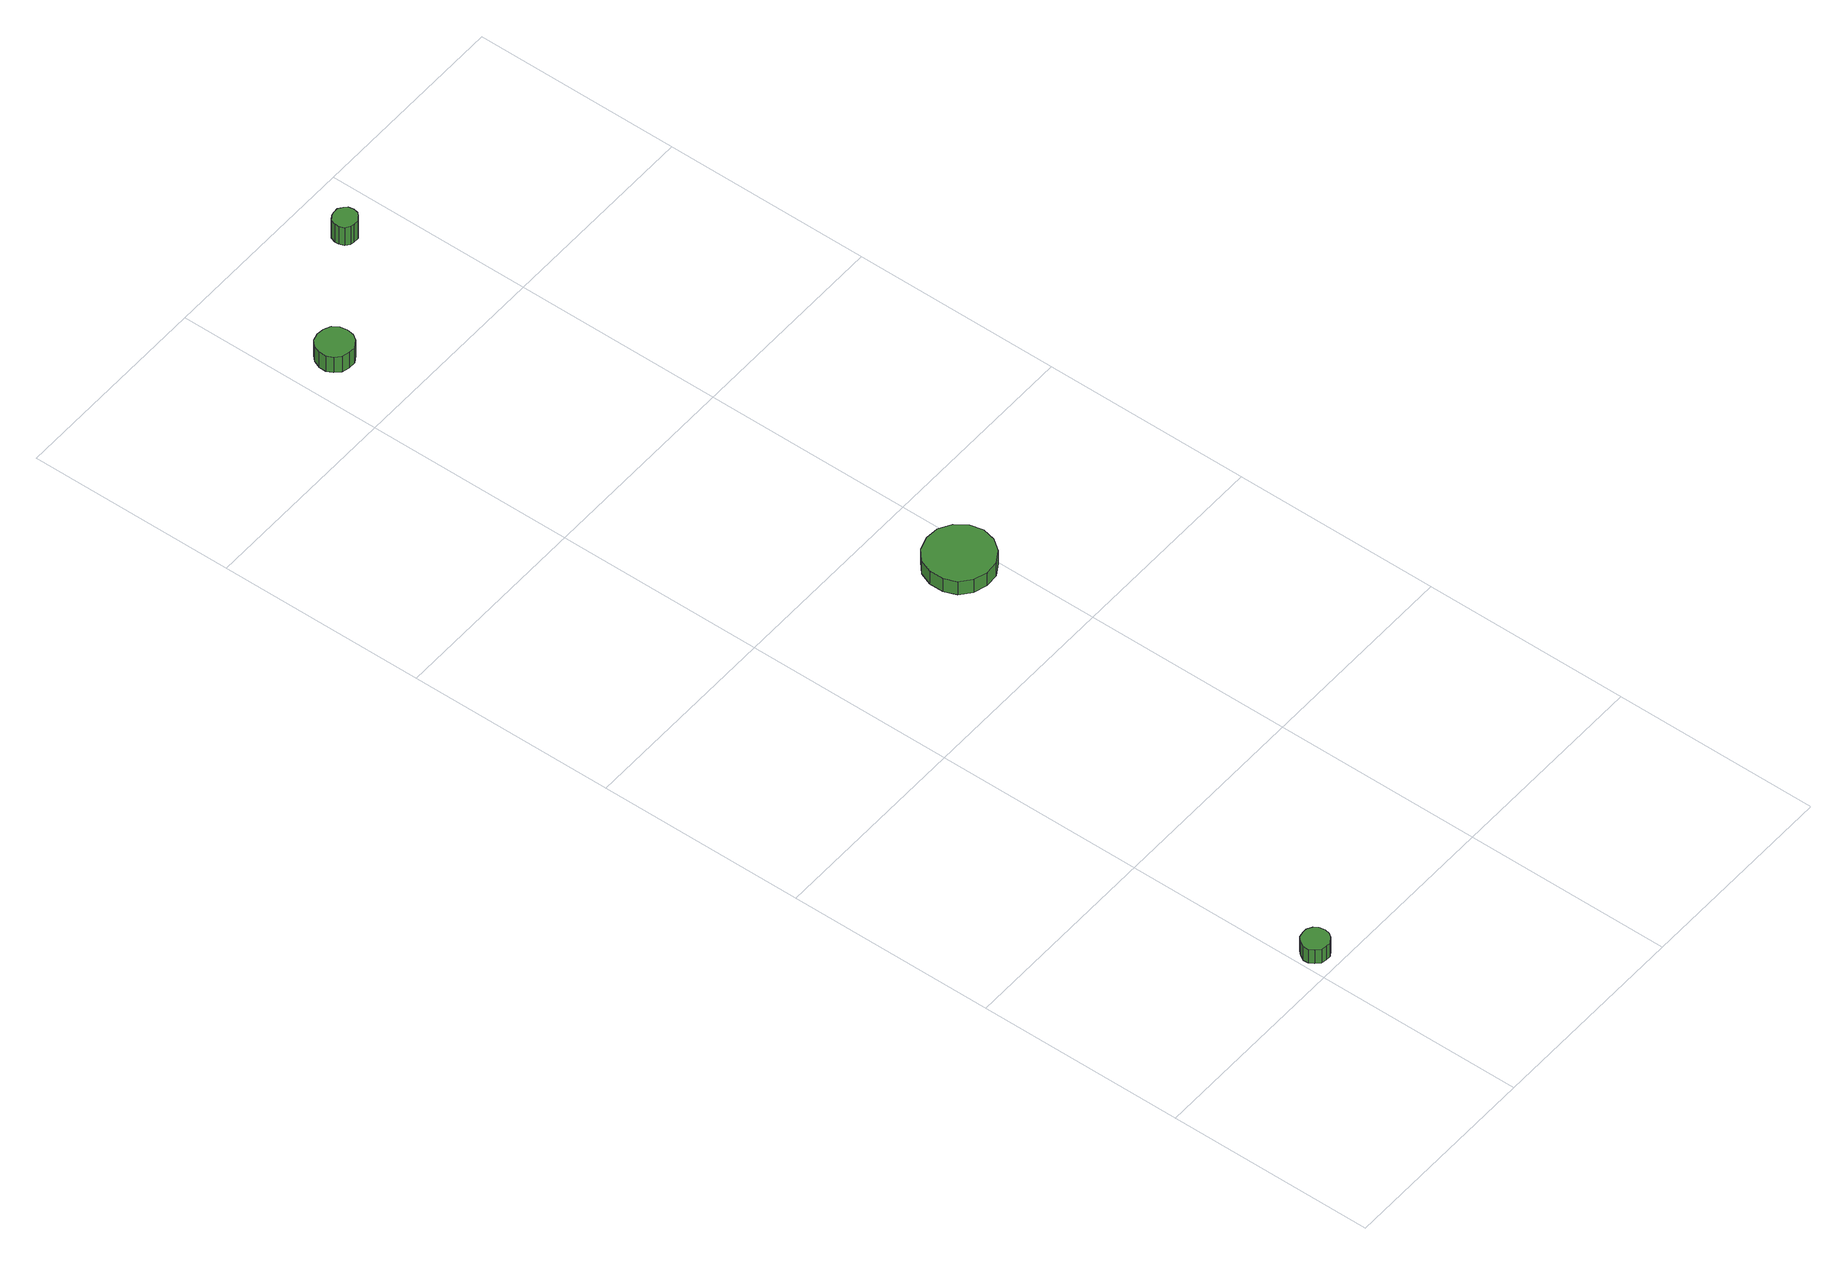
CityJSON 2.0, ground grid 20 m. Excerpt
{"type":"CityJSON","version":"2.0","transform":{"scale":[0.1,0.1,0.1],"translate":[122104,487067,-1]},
"CityObjects":{
"tree1":{"type":"SolitaryVegetationObject","attributes":{"function":"something"},"geometry":[{"type":"MultiSurface","lod":"1","boundaries":[[[0,1,2,3,4,5,6,7,8,9,10,11,12,13,14]],[[15,16,17,18,19,20,21,22,23,24,25,26,27,28,29]],[[0,29,28,1]],[[1,28,27,2]],[[2,27,26,3]],[[3,26,25,4]],[[4,25,24,5]],[[5,24,23,6]],[[6,23,22,7]],[[7,22,21,8]],[[8,21,20,9]],[[9,20,19,10]],[[10,19,18,11]],[[11,18,17,12]],[[12,17,16,13]],[[13,16,15,14]],[[14,15,29,0]]]}]},
"tree2":{"type":"SolitaryVegetationObject","attributes":{"function":"something"},"geometry":[{"type":"MultiSurface","lod":"1","boundaries":[[[30,31,32,33,34,35,36,37,38,39,40,41,42,43,44]],[[45,46,47,48,49,50,51,52,53,54,55,56,57,58,59]],[[30,59,58,31]],[[31,58,57,32]],[[32,57,56,33]],[[33,56,55,34]],[[34,55,54,35]],[[35,54,53,36]],[[36,53,52,37]],[[37,52,51,38]],[[38,51,50,39]],[[39,50,49,40]],[[40,49,48,41]],[[41,48,47,42]],[[42,47,46,43]],[[43,46,45,44]],[[44,45,59,30]]]}]},
"tree3":{"type":"SolitaryVegetationObject","attributes":{"function":"something"},"geometry":[{"type":"MultiSurface","lod":"1","boundaries":[[[60,61,62,63,64,65,66,67,68,69,70,71,72,73,74]],[[75,76,77,78,79,80,81,82,83,84,85,86,87,88,89]],[[60,89,88,61]],[[61,88,87,62]],[[62,87,86,63]],[[63,86,85,64]],[[64,85,84,65]],[[65,84,83,66]],[[66,83,82,67]],[[67,82,81,68]],[[68,81,80,69]],[[69,80,79,70]],[[70,79,78,71]],[[71,78,77,72]],[[72,77,76,73]],[[73,76,75,74]],[[74,75,89,60]]]}]},
"tree4":{"type":"SolitaryVegetationObject","attributes":{"function":"something"},"geometry":[{"type":"MultiSurface","lod":"1","boundaries":[[[90,91,92,93,94,95,96,97,98,99,100,101,102,103,104]],[[105,106,107,108,109,110,111,112,113,114,115,116,117,118,119]],[[90,119,118,91]],[[91,118,117,92]],[[92,117,116,93]],[[93,116,115,94]],[[94,115,114,95]],[[95,114,113,96]],[[96,113,112,97]],[[97,112,111,98]],[[98,111,110,99]],[[99,110,109,100]],[[100,109,108,101]],[[101,108,107,102]],[[102,107,106,103]],[[103,106,105,104]],[[104,105,119,90]]]}]}
},
"vertices":[
[29,21,27],[28,27,27],[25,31,27],[20,34,27],[15,34,27],[10,33,27],[6,29,27],[3,24,27],[3,19,27],[6,14,27],[10,10,27],[15,9,27],[20,9,27],[25,12,27],[28,16,27],[28,16,10],[25,12,10],[20,9,10],[15,9,10],[10,10,10],[6,14,10],[3,19,10],[3,24,10],[6,29,10],[10,33,10],[15,34,10],[20,34,10],[25,31,10],[28,27,10],[29,21,10],
[208,521,26],[205,534,26],[197,545,26],[185,552,26],[172,553,26],[159,549,26],[149,540,26],[144,528,26],[144,514,26],[149,502,26],[159,493,26],[172,489,26],[185,490,26],[197,497,26],[205,508,26],[205,508,10],[197,497,10],[185,490,10],[172,489,10],[159,493,10],[149,502,10],[144,514,10],[144,528,10],[149,540,10],[159,549,10],[172,553,10],[185,552,10],[197,545,10],[205,534,10],[208,521,10],
[59,1075,26],[58,1082,26],[54,1088,26],[47,1091,26],[40,1092,26],[33,1090,26],[28,1085,26],[25,1078,26],[25,1071,26],[28,1065,26],[33,1060,26],[40,1058,26],[47,1058,26],[54,1062,26],[58,1068,26],[58,1068,7],[54,1062,7],[47,1058,7],[40,1058,7],[33,1060,7],[28,1065,7],[25,1071,7],[25,1078,7],[28,1085,7],[33,1090,7],[40,1092,7],[47,1091,7],[54,1088,7],[58,1082,7],[59,1075,7],
[166,1152,30],[165,1157,30],[162,1160,30],[158,1163,30],[153,1163,30],[149,1162,30],[145,1159,30],[143,1154,30],[143,1150,30],[145,1145,30],[149,1142,30],[153,1141,30],[158,1141,30],[162,1144,30],[165,1147,30],[165,1147,8],[162,1144,8],[158,1141,8],[153,1141,8],[149,1142,8],[145,1145,8],[143,1150,8],[143,1154,8],[145,1159,8],[149,1162,8],[153,1163,8],[158,1163,8],[162,1160,8],[165,1157,8],[166,1152,8]
]}
